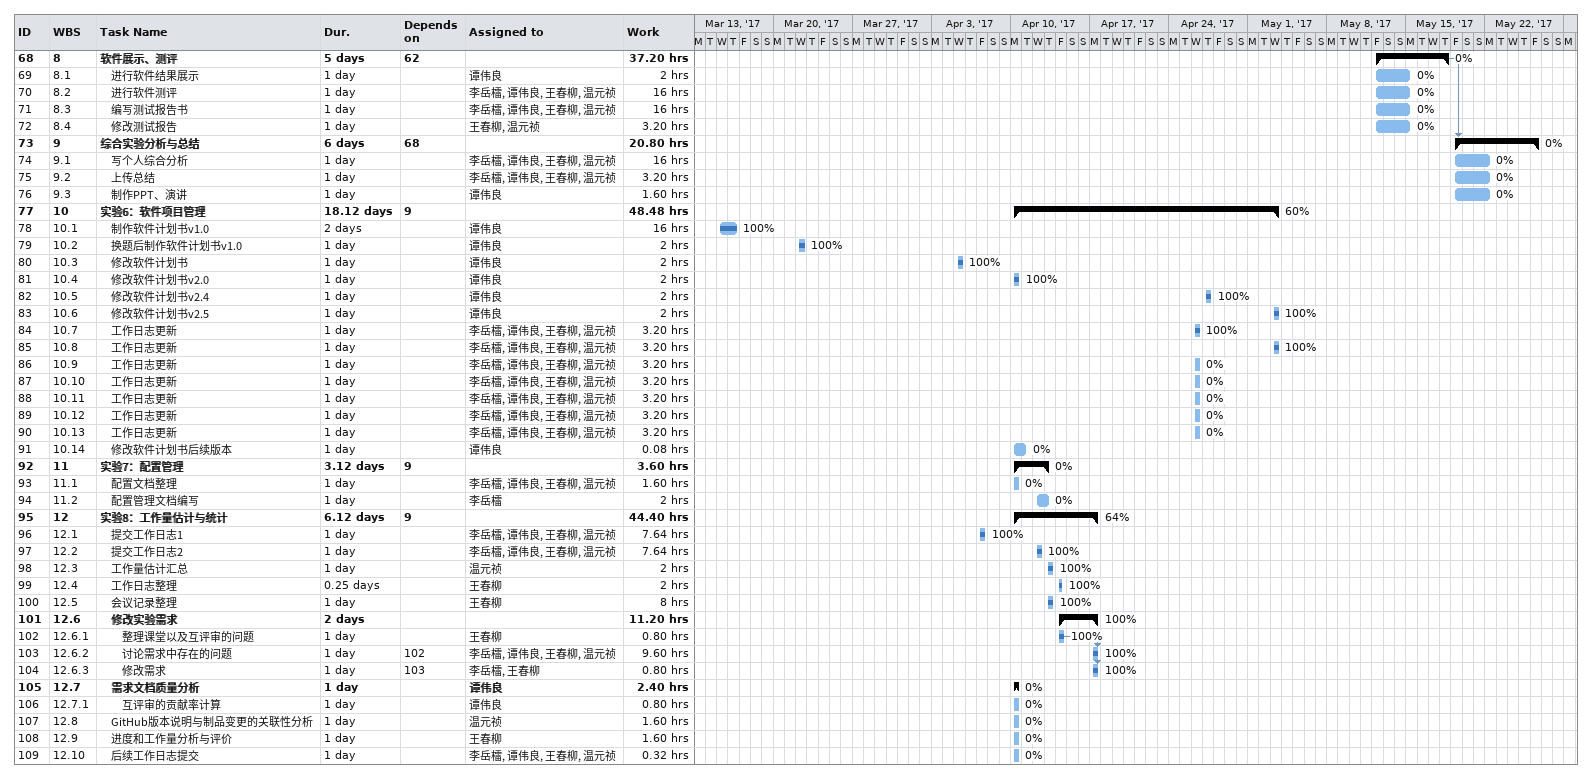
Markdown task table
| ID | WBS | Task | Duration | Start | Finish | Predecessors | Resources | % complete | Work (h) |
|---|---|---|---|---|---|---|---|---|---|
| 68 | 8 | **软件展示、测评** | 5d | 2017-05-12 | 2017-05-18 | 62 |  | 0 | 37.20 |
| 69 | 8.1 | 进行软件结果展示 | 1d | 2017-05-12 | 2017-05-15 |  | 谭伟良 | 0 | 2 |
| 70 | 8.2 | 进行软件测评 | 1d | 2017-05-12 | 2017-05-15 |  | 李岳檑, 谭伟良, 王春柳, 温元祯 | 0 | 16 |
| 71 | 8.3 | 编写测试报告书 | 1d | 2017-05-12 | 2017-05-15 |  | 李岳檑, 谭伟良, 王春柳, 温元祯 | 0 | 16 |
| 72 | 8.4 | 修改测试报告 | 1d | 2017-05-12 | 2017-05-15 |  | 王春柳, 温元祯 | 0 | 3.20 |
| 73 | 9 | **综合实验分析与总结** | 6d | 2017-05-19 | 2017-05-26 | 68 |  | 0 | 20.80 |
| 74 | 9.1 | 写个人综合分析 | 1d | 2017-05-19 | 2017-05-22 |  | 李岳檑, 谭伟良, 王春柳, 温元祯 | 0 | 16 |
| 75 | 9.2 | 上传总结 | 1d | 2017-05-19 | 2017-05-22 |  | 李岳檑, 谭伟良, 王春柳, 温元祯 | 0 | 3.20 |
| 76 | 9.3 | 制作PPT、演讲 | 1d | 2017-05-19 | 2017-05-22 |  | 谭伟良 | 0 | 1.60 |
| 77 | 10 | **实验6：软件项目管理** | 18.12d | 2017-04-10 | 2017-05-03 | 9 |  | 60 | 48.48 |
| 78 | 10.1 | 制作软件计划书v1.0 | 2d | 2017-03-15 | 2017-03-16 |  | 谭伟良 | 100 | 16 |
| 79 | 10.2 | 换题后制作软件计划书v1.0 | 1d | 2017-03-22 | 2017-03-22 |  | 谭伟良 | 100 | 2 |
| 80 | 10.3 | 修改软件计划书 | 1d | 2017-04-05 | 2017-04-05 |  | 谭伟良 | 100 | 2 |
| 81 | 10.4 | 修改软件计划书v2.0 | 1d | 2017-04-10 | 2017-04-10 |  | 谭伟良 | 100 | 2 |
| 82 | 10.5 | 修改软件计划书v2.4 | 1d | 2017-04-27 | 2017-04-27 |  | 谭伟良 | 100 | 2 |
| 83 | 10.6 | 修改软件计划书v2.5 | 1d | 2017-05-03 | 2017-05-03 |  | 谭伟良 | 100 | 2 |
| 84 | 10.7 | 工作日志更新 | 1d | 2017-04-26 | 2017-04-26 |  | 李岳檑, 谭伟良, 王春柳, 温元祯 | 100 | 3.20 |
| 85 | 10.8 | 工作日志更新 | 1d | 2017-05-03 | 2017-05-03 |  | 李岳檑, 谭伟良, 王春柳, 温元祯 | 100 | 3.20 |
| 86 | 10.9 | 工作日志更新 | 1d | 2017-04-26 | 2017-04-26 |  | 李岳檑, 谭伟良, 王春柳, 温元祯 | 0 | 3.20 |
| 87 | 10.10 | 工作日志更新 | 1d | 2017-04-26 | 2017-04-26 |  | 李岳檑, 谭伟良, 王春柳, 温元祯 | 0 | 3.20 |
| 88 | 10.11 | 工作日志更新 | 1d | 2017-04-26 | 2017-04-26 |  | 李岳檑, 谭伟良, 王春柳, 温元祯 | 0 | 3.20 |
| 89 | 10.12 | 工作日志更新 | 1d | 2017-04-26 | 2017-04-26 |  | 李岳檑, 谭伟良, 王春柳, 温元祯 | 0 | 3.20 |
| 90 | 10.13 | 工作日志更新 | 1d | 2017-04-26 | 2017-04-26 |  | 李岳檑, 谭伟良, 王春柳, 温元祯 | 0 | 3.20 |
| 91 | 10.14 | 修改软件计划书后续版本 | 1d | 2017-04-10 | 2017-04-11 |  | 谭伟良 | 0 | 0.08 |
| 92 | 11 | **实验7：配置管理** | 3.12d | 2017-04-10 | 2017-04-13 | 9 |  | 0 | 3.60 |
| 93 | 11.1 | 配置文档整理 | 1d | 2017-04-10 | 2017-04-10 |  | 李岳檑, 谭伟良, 王春柳, 温元祯 | 0 | 1.60 |
| 94 | 11.2 | 配置管理文档编写 | 1d | 2017-04-12 | 2017-04-13 |  | 李岳檑 | 0 | 2 |
| 95 | 12 | **实验8：工作量估计与统计** | 6.12d | 2017-04-10 | 2017-04-17 | 9 |  | 64 | 44.40 |
| 96 | 12.1 | 提交工作日志1 | 1d | 2017-04-07 | 2017-04-07 |  | 李岳檑, 谭伟良, 王春柳, 温元祯 | 100 | 7.64 |
| 97 | 12.2 | 提交工作日志2 | 1d | 2017-04-12 | 2017-04-12 |  | 李岳檑, 谭伟良, 王春柳, 温元祯 | 100 | 7.64 |
| 98 | 12.3 | 工作量估计汇总 | 1d | 2017-04-13 | 2017-04-13 |  | 温元祯 | 100 | 2 |
| 99 | 12.4 | 工作日志整理 | 0.25d | 2017-04-14 | 2017-04-14 |  | 王春柳 | 100 | 2 |
| 100 | 12.5 | 会议记录整理 | 1d | 2017-04-13 | 2017-04-13 |  | 王春柳 | 100 | 8 |
| 101 | 12.6 | **修改实验需求** | 2d | 2017-04-14 | 2017-04-17 |  |  | 100 | 11.20 |
| 102 | 12.6.1 | 整理课堂以及互评审的问题 | 1d | 2017-04-14 | 2017-04-14 |  | 王春柳 | 100 | 0.80 |
| 103 | 12.6.2 | 讨论需求中存在的问题 | 1d | 2017-04-17 | 2017-04-17 | 102 | 李岳檑, 谭伟良, 王春柳, 温元祯 | 100 | 9.60 |
| 104 | 12.6.3 | 修改需求 | 1d | 2017-04-17 | 2017-04-17 | 103 | 李岳檑, 王春柳 | 100 | 0.80 |
| 105 | 12.7 | **需求文档质量分析** | 1d | 2017-04-10 | 2017-04-10 |  | 谭伟良 | 0 | 2.40 |
| 106 | 12.7.1 | 互评审的贡献率计算 | 1d | 2017-04-10 | 2017-04-10 |  | 谭伟良 | 0 | 0.80 |
| 107 | 12.8 | GitHub版本说明与制品变更的关联性分析 | 1d | 2017-04-10 | 2017-04-10 |  | 温元祯 | 0 | 1.60 |
| 108 | 12.9 | 进度和工作量分析与评价 | 1d | 2017-04-10 | 2017-04-10 |  | 王春柳 | 0 | 1.60 |
| 109 | 12.10 | 后续工作日志提交 | 1d | 2017-04-10 | 2017-04-10 |  | 李岳檑, 谭伟良, 王春柳, 温元祯 | 0 | 0.32 |
